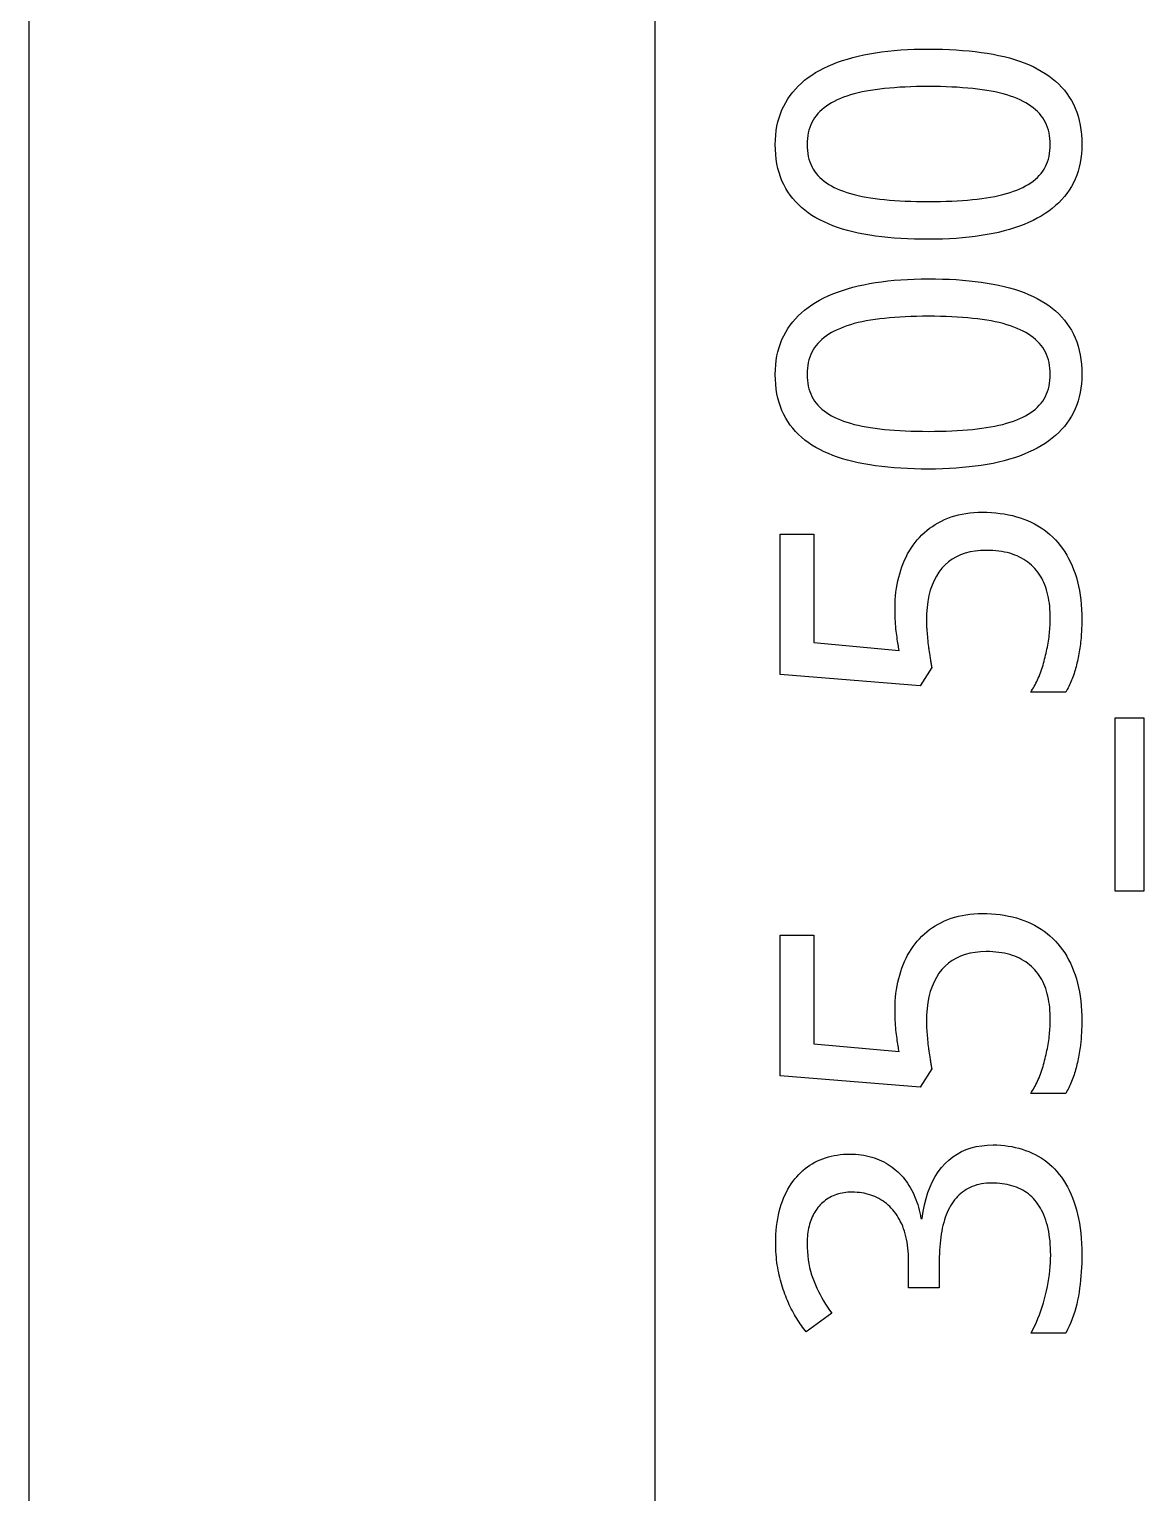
# Model space of a CAD drawing. Extents: x 2.7 to 22.7, y 12.7 to 112.6.
# Drawn here: x 10.2 to 19.11, y 37.67 to 49.37 of the extents above; entities that cross this region are included whole.
import ezdxf

# ---------------------------------------------------------------- set-up
doc = ezdxf.new("R2010")
doc.units = 0
doc.layers.get('0').update_dxf_attribs({"linetype": 'CONTINUOUS'})

msp = doc.modelspace()

# ---------------------------------------------------------------- linework, layer by layer
at = {"color": 0}
for points in [[(10.2, 52.74), (15.2, 52.74), (15.2, 22.7), (10.2, 22.7), (10.2, 52.74)], [(17.3865, 49.2078), (17.4435, 49.2074), (17.4993, 49.2061), (17.5539, 49.204), (17.6074, 49.201), (17.6596, 49.1972), (17.7106, 49.1926), (17.7603, 49.1871), (17.8089, 49.1807), (17.8563, 49.1735), (17.9025, 49.1656), (17.9474, 49.1568), (17.9908, 49.1471), (18.0329, 49.1364), (18.0736, 49.1246), (18.1128, 49.1118), (18.1507, 49.0979), (18.1872, 49.0831), (18.2222, 49.0671), (18.256, 49.05), (18.2882, 49.0321), (18.319, 49.0132), (18.3483, 48.9935), (18.3762, 48.9725), (18.4025, 48.9506), (18.4274, 48.9275), (18.4507, 48.9033), (18.4725, 48.8781), (18.4929, 48.8518), (18.5118, 48.8244), (18.529, 48.796), (18.5449, 48.7664), (18.559, 48.7356), (18.5714, 48.7035), (18.5822, 48.6703), (18.5914, 48.6357), (18.5989, 48.5999), (18.6046, 48.5629), (18.6087, 48.5247), (18.6113, 48.4851), (18.6121, 48.4444), (18.6113, 48.4065), (18.6087, 48.3696), (18.6046, 48.3336), (18.5989, 48.2986), (18.5914, 48.2646), (18.5822, 48.2315), (18.5714, 48.1994), (18.559, 48.1685), (18.5449, 48.1383), (18.529, 48.1092), (18.5118, 48.0814), (18.4929, 48.0544), (18.4725, 48.0285), (18.4507, 48.0035), (18.4274, 47.9793), (18.4025, 47.9563), (18.3762, 47.934), (18.3483, 47.9128), (18.319, 47.8925), (18.2882, 47.8732), (18.256, 47.8551), (18.2222, 47.8379), (18.1872, 47.8217), (18.1507, 47.8063), (18.1128, 47.7918), (18.0736, 47.7782), (18.0329, 47.7656), (17.9908, 47.7539), (17.9474, 47.7431), (17.9025, 47.7332), (17.8563, 47.7246), (17.8089, 47.7168), (17.7603, 47.71), (17.7106, 47.704), (17.6596, 47.699), (17.6074, 47.6949), (17.5539, 47.6917), (17.4993, 47.6894), (17.4435, 47.6881), (17.3865, 47.6876), (17.3294, 47.6881), (17.2737, 47.6893), (17.219, 47.6913), (17.1657, 47.6942), (17.1135, 47.6978), (17.0625, 47.7022), (17.0126, 47.7075), (16.9642, 47.7136), (16.9168, 47.7206), (16.8706, 47.7283), (16.8257, 47.7372), (16.7822, 47.7471), (16.7403, 47.7579), (16.6997, 47.7697), (16.6606, 47.7825), (16.6229, 47.7961), (16.5867, 47.8107), (16.5518, 47.8263), (16.5185, 47.8428), (16.4864, 47.8601), (16.4556, 47.8789), (16.4262, 47.8987), (16.3985, 47.9196), (16.3721, 47.9414), (16.3472, 47.9643), (16.3239, 47.9883), (16.3021, 48.0133), (16.2818, 48.0393), (16.2629, 48.0664), (16.2456, 48.0946), (16.2299, 48.1242), (16.2157, 48.1549), (16.2032, 48.1868), (16.1925, 48.22), (16.1833, 48.2544), (16.1758, 48.29), (16.17, 48.3268), (16.1658, 48.3649), (16.1633, 48.404), (16.1625, 48.4444), (16.1633, 48.4826), (16.1658, 48.5199), (16.17, 48.5561), (16.1758, 48.5914), (16.1833, 48.6256), (16.1925, 48.6587), (16.2032, 48.6908), (16.2157, 48.7221), (16.2299, 48.7522), (16.2456, 48.7814), (16.2626, 48.8096), (16.2811, 48.8367), (16.3012, 48.8629), (16.3229, 48.8882), (16.3461, 48.9124), (16.3707, 48.9357), (16.3969, 48.9579), (16.4247, 48.9793), (16.454, 48.9996), (16.4849, 49.019), (16.5168, 49.0374), (16.5501, 49.0549), (16.585, 49.0714), (16.6212, 49.0869), (16.659, 49.1017), (16.6981, 49.1153), (16.7386, 49.1281), (16.7807, 49.1399), (16.824, 49.1507), (16.8689, 49.1606), (16.9151, 49.1696), (16.9625, 49.1776), (17.0113, 49.1847), (17.0611, 49.1908), (17.1122, 49.196), (17.1646, 49.2003), (17.2182, 49.2036), (17.2731, 49.206), (17.3292, 49.2074), (17.3865, 49.2078)], [(17.3865, 47.9887), (17.4347, 47.989), (17.4817, 47.9897), (17.5275, 47.991), (17.5719, 47.9926), (17.6151, 47.9949), (17.6572, 47.9975), (17.6981, 48.0007), (17.7375, 48.0043), (17.7758, 48.0085), (17.8129, 48.0132), (17.8487, 48.0183), (17.8835, 48.024), (17.9169, 48.0304), (17.9492, 48.0374), (17.9801, 48.0449), (18.01, 48.0531), (18.0386, 48.0617), (18.0661, 48.071), (18.0924, 48.0808), (18.1174, 48.0913), (18.1408, 48.1024), (18.1632, 48.114), (18.1843, 48.1264), (18.2043, 48.1394), (18.2231, 48.1531), (18.2407, 48.1675), (18.2572, 48.1824), (18.2725, 48.1981), (18.2867, 48.2143), (18.2996, 48.2312), (18.3111, 48.2492), (18.3213, 48.2679), (18.3303, 48.2874), (18.3382, 48.3075), (18.3447, 48.3285), (18.3501, 48.3501), (18.3544, 48.3726), (18.3574, 48.3958), (18.3592, 48.4197), (18.3599, 48.4444), (18.3592, 48.4692), (18.3574, 48.4931), (18.3544, 48.5162), (18.3501, 48.5388), (18.3447, 48.5604), (18.3382, 48.5814), (18.3303, 48.6015), (18.3213, 48.621), (18.3111, 48.6397), (18.2996, 48.6576), (18.2869, 48.6749), (18.2731, 48.6915), (18.2581, 48.7075), (18.2418, 48.7228), (18.2243, 48.7374), (18.2057, 48.7514), (18.1858, 48.7647), (18.1647, 48.7775), (18.1424, 48.7894), (18.1189, 48.801), (18.0942, 48.8119), (18.0683, 48.8224), (18.0411, 48.8322), (18.0126, 48.8413), (17.9831, 48.8497), (17.9521, 48.8575), (17.92, 48.8647), (17.8867, 48.8713), (17.8521, 48.8771), (17.8163, 48.8822), (17.7787, 48.8872), (17.7401, 48.8917), (17.7003, 48.8956), (17.6592, 48.8989), (17.6168, 48.9018), (17.5732, 48.9042), (17.5285, 48.906), (17.4824, 48.9072), (17.435, 48.9081), (17.3865, 48.9083), (17.3383, 48.9081), (17.2914, 48.9072), (17.2456, 48.906), (17.2011, 48.9042), (17.1578, 48.9018), (17.1158, 48.8989), (17.075, 48.8956), (17.0354, 48.8917), (16.9972, 48.8872), (16.9601, 48.8822), (16.9243, 48.8771), (16.8896, 48.8713), (16.8563, 48.8647), (16.8242, 48.8575), (16.7932, 48.8497), (16.7636, 48.8413), (16.7351, 48.8322), (16.7081, 48.8224), (16.6821, 48.8119), (16.6574, 48.801), (16.6339, 48.7894), (16.6115, 48.7775), (16.5906, 48.7647), (16.5707, 48.7514), (16.5519, 48.7374), (16.5344, 48.7228), (16.5182, 48.7075), (16.5032, 48.6915), (16.4893, 48.6749), (16.4767, 48.6576), (16.4653, 48.6397), (16.455, 48.621), (16.446, 48.6015), (16.4382, 48.5814), (16.4315, 48.5604), (16.4261, 48.5388), (16.4219, 48.5162), (16.4189, 48.4931), (16.4171, 48.4692), (16.4165, 48.4444), (16.4171, 48.4197), (16.4189, 48.3958), (16.4219, 48.3726), (16.4261, 48.3501), (16.4315, 48.3285), (16.4382, 48.3075), (16.446, 48.2874), (16.455, 48.2679), (16.4653, 48.2492), (16.4767, 48.2312), (16.4893, 48.2143), (16.5032, 48.1981), (16.5182, 48.1824), (16.5344, 48.1675), (16.5519, 48.1531), (16.5707, 48.1394), (16.5906, 48.1264), (16.6115, 48.114), (16.6339, 48.1024), (16.6574, 48.0913), (16.6821, 48.0808), (16.7081, 48.071), (16.7351, 48.0617), (16.7636, 48.0531), (16.7932, 48.0449), (16.8242, 48.0374), (16.8563, 48.0304), (16.8896, 48.024), (16.9243, 48.0183), (16.9601, 48.0132), (16.9972, 48.0085), (17.0354, 48.0043), (17.075, 48.0007), (17.1158, 47.9975), (17.1578, 47.9949), (17.2011, 47.9926), (17.2456, 47.991), (17.2914, 47.9897), (17.3383, 47.989), (17.3865, 47.9887)], [(17.3865, 47.3718), (17.4435, 47.3714), (17.4993, 47.3701), (17.5539, 47.3681), (17.6074, 47.3651), (17.6596, 47.3613), (17.7106, 47.3567), (17.7603, 47.3511), (17.8089, 47.3447), (17.8563, 47.3376), (17.9025, 47.3296), (17.9474, 47.3208), (17.9908, 47.3112), (18.0329, 47.3004), (18.0736, 47.2886), (18.1128, 47.2758), (18.1507, 47.2619), (18.1872, 47.2471), (18.2222, 47.2311), (18.256, 47.2142), (18.2882, 47.1961), (18.319, 47.1774), (18.3483, 47.1575), (18.3762, 47.1365), (18.4025, 47.1146), (18.4274, 47.0915), (18.4507, 47.0674), (18.4725, 47.0422), (18.4929, 47.0158), (18.5118, 46.9885), (18.529, 46.9601), (18.5449, 46.9306), (18.559, 46.8997), (18.5714, 46.8676), (18.5822, 46.8343), (18.5914, 46.7997), (18.5989, 46.764), (18.6046, 46.7269), (18.6087, 46.6888), (18.6113, 46.6493), (18.6121, 46.6085), (18.6113, 46.5706), (18.6087, 46.5336), (18.6046, 46.4976), (18.5989, 46.4626), (18.5914, 46.4286), (18.5822, 46.3957), (18.5714, 46.3636), (18.559, 46.3325), (18.5449, 46.3024), (18.529, 46.2732), (18.5118, 46.2454), (18.4929, 46.2185), (18.4725, 46.1925), (18.4507, 46.1675), (18.4274, 46.1435), (18.4025, 46.1203), (18.3762, 46.0981), (18.3483, 46.0769), (18.319, 46.0565), (18.2882, 46.0372), (18.256, 46.0192), (18.2222, 46.0019), (18.1872, 45.9857), (18.1507, 45.9703), (18.1128, 45.9558), (18.0736, 45.9424), (18.0329, 45.9297), (17.9908, 45.9179), (17.9474, 45.9072), (17.9025, 45.8972), (17.8563, 45.8886), (17.8089, 45.8808), (17.7603, 45.874), (17.7106, 45.8681), (17.6596, 45.8631), (17.6074, 45.859), (17.5539, 45.8558), (17.4993, 45.8535), (17.4435, 45.8521), (17.3865, 45.8517), (17.3294, 45.8521), (17.2737, 45.8533), (17.219, 45.8554), (17.1657, 45.8582), (17.1135, 45.8618), (17.0625, 45.8664), (17.0126, 45.8717), (16.9642, 45.8778), (16.9168, 45.8846), (16.8706, 45.8924), (16.8257, 45.9012), (16.7822, 45.9113), (16.7403, 45.9221), (16.6997, 45.9338), (16.6606, 45.9465), (16.6229, 45.9601), (16.5867, 45.9747), (16.5518, 45.9903), (16.5185, 46.0068), (16.4864, 46.0242), (16.4556, 46.0429), (16.4262, 46.0628), (16.3985, 46.0836), (16.3721, 46.1054), (16.3472, 46.1283), (16.3239, 46.1524), (16.3021, 46.1774), (16.2818, 46.2033), (16.2629, 46.2304), (16.2456, 46.2586), (16.2299, 46.2882), (16.2157, 46.3189), (16.2032, 46.351), (16.1925, 46.3842), (16.1833, 46.4185), (16.1758, 46.454), (16.17, 46.4908), (16.1658, 46.5289), (16.1633, 46.5681), (16.1625, 46.6085), (16.1633, 46.6468), (16.1658, 46.684), (16.17, 46.7201), (16.1758, 46.7554), (16.1833, 46.7896), (16.1925, 46.8228), (16.2032, 46.855), (16.2157, 46.8861), (16.2299, 46.9162), (16.2456, 46.9454), (16.2626, 46.9736), (16.2811, 47.0008), (16.3012, 47.0269), (16.3229, 47.0522), (16.3461, 47.0764), (16.3707, 47.0997), (16.3969, 47.1221), (16.4247, 47.1433), (16.454, 47.1638), (16.4849, 47.1831), (16.5168, 47.2015), (16.5501, 47.2189), (16.585, 47.2354), (16.6212, 47.251), (16.659, 47.2657), (16.6981, 47.2793), (16.7386, 47.2921), (16.7807, 47.3039), (16.824, 47.3147), (16.8689, 47.3247), (16.9151, 47.3336), (16.9625, 47.3417), (17.0113, 47.3488), (17.0611, 47.3549), (17.1122, 47.36), (17.1646, 47.3643), (17.2182, 47.3676), (17.2731, 47.37), (17.3292, 47.3714), (17.3865, 47.3718)], [(17.3865, 46.1528), (17.4347, 46.1531), (17.4817, 46.1538), (17.5275, 46.155), (17.5719, 46.1567), (17.6151, 46.1589), (17.6572, 46.1615), (17.6981, 46.1647), (17.7375, 46.1685), (17.7758, 46.1725), (17.8129, 46.1772), (17.8487, 46.1824), (17.8835, 46.1882), (17.9169, 46.1944), (17.9492, 46.2014), (17.9801, 46.2089), (18.01, 46.2171), (18.0386, 46.2257), (18.0661, 46.235), (18.0924, 46.2449), (18.1174, 46.2553), (18.1408, 46.2664), (18.1632, 46.2781), (18.1843, 46.2906), (18.2043, 46.3035), (18.2231, 46.3172), (18.2407, 46.3315), (18.2572, 46.3465), (18.2725, 46.3621), (18.2867, 46.3783), (18.2996, 46.3953), (18.3111, 46.4132), (18.3213, 46.4319), (18.3303, 46.4514), (18.3382, 46.4717), (18.3447, 46.4925), (18.3501, 46.5143), (18.3544, 46.5367), (18.3574, 46.5599), (18.3592, 46.5839), (18.3599, 46.6085), (18.3592, 46.6332), (18.3574, 46.6572), (18.3544, 46.6804), (18.3501, 46.7028), (18.3447, 46.7244), (18.3382, 46.7454), (18.3303, 46.7657), (18.3213, 46.7851), (18.3111, 46.8038), (18.2996, 46.8218), (18.2869, 46.839), (18.2731, 46.8556), (18.2581, 46.8715), (18.2418, 46.8868), (18.2243, 46.9015), (18.2057, 46.9156), (18.1858, 46.9289), (18.1647, 46.9415), (18.1424, 46.9536), (18.1189, 46.965), (18.0942, 46.976), (18.0683, 46.9864), (18.0411, 46.9963), (18.0126, 47.0053), (17.9831, 47.0138), (17.9521, 47.0217), (17.92, 47.0288), (17.8867, 47.0353), (17.8521, 47.0411), (17.8163, 47.0464), (17.7787, 47.0512), (17.7401, 47.0557), (17.7003, 47.0596), (17.6592, 47.0631), (17.6168, 47.0658), (17.5732, 47.0682), (17.5285, 47.07), (17.4824, 47.0714), (17.435, 47.0721), (17.3865, 47.0724), (17.3383, 47.0721), (17.2914, 47.0714), (17.2456, 47.07), (17.2011, 47.0682), (17.1578, 47.0658), (17.1158, 47.0631), (17.075, 47.0596), (17.0354, 47.0557), (16.9972, 47.0512), (16.9601, 47.0464), (16.9243, 47.0411), (16.8896, 47.0353), (16.8563, 47.0288), (16.8242, 47.0217), (16.7932, 47.0138), (16.7636, 47.0053), (16.7351, 46.9963), (16.7081, 46.9864), (16.6821, 46.976), (16.6574, 46.965), (16.6339, 46.9536), (16.6115, 46.9415), (16.5906, 46.9289), (16.5707, 46.9156), (16.5519, 46.9015), (16.5344, 46.8868), (16.5182, 46.8715), (16.5032, 46.8556), (16.4893, 46.839), (16.4767, 46.8218), (16.4653, 46.8038), (16.455, 46.7851), (16.446, 46.7657), (16.4382, 46.7454), (16.4315, 46.7244), (16.4261, 46.7028), (16.4219, 46.6804), (16.4189, 46.6572), (16.4171, 46.6332), (16.4165, 46.6085), (16.4171, 46.5839), (16.4189, 46.5599), (16.4219, 46.5367), (16.4261, 46.5143), (16.4315, 46.4925), (16.4382, 46.4717), (16.446, 46.4514), (16.455, 46.4319), (16.4653, 46.4132), (16.4767, 46.3953), (16.4893, 46.3783), (16.5032, 46.3621), (16.5182, 46.3465), (16.5344, 46.3315), (16.5519, 46.3172), (16.5707, 46.3035), (16.5906, 46.2906), (16.6115, 46.2781), (16.6339, 46.2664), (16.6574, 46.2553), (16.6821, 46.2449), (16.7081, 46.235), (16.7351, 46.2257), (16.7636, 46.2171), (16.7932, 46.2089), (16.8242, 46.2014), (16.8563, 46.1944), (16.8896, 46.1882), (16.9243, 46.1824), (16.9601, 46.1772), (16.9972, 46.1725), (17.0354, 46.1685), (17.075, 46.1647), (17.1158, 46.1615), (17.1578, 46.1589), (17.2011, 46.1567), (17.2456, 46.155), (17.2914, 46.1538), (17.3383, 46.1531), (17.3865, 46.1528)], [(17.1196, 44.7433), (17.12, 44.7753), (17.1214, 44.8068), (17.1238, 44.8379), (17.1269, 44.8686), (17.131, 44.8987), (17.136, 44.9285), (17.1419, 44.9576), (17.1487, 44.9865), (17.1565, 45.0149), (17.1651, 45.0428), (17.1744, 45.0704), (17.1844, 45.0972), (17.1954, 45.1233), (17.2074, 45.1487), (17.2201, 45.1733), (17.2337, 45.1972), (17.2482, 45.2204), (17.2636, 45.2428), (17.2799, 45.2644), (17.2969, 45.2853), (17.315, 45.3057), (17.3339, 45.3251), (17.3535, 45.3436), (17.374, 45.3614), (17.3954, 45.3781), (17.4176, 45.3939), (17.4408, 45.4087), (17.4647, 45.4228), (17.4894, 45.4358), (17.5151, 45.4481), (17.5415, 45.4592), (17.5687, 45.4692), (17.5969, 45.4779), (17.6258, 45.4856), (17.6554, 45.4919), (17.686, 45.4972), (17.7174, 45.5014), (17.7494, 45.5043), (17.7825, 45.5061), (17.8163, 45.5067), (17.8529, 45.5061), (17.8889, 45.5044), (17.9242, 45.5017), (17.9586, 45.4978), (17.9924, 45.4928), (18.0254, 45.4867), (18.0576, 45.4796), (18.0892, 45.4712), (18.1199, 45.4618), (18.1499, 45.4513), (18.179, 45.4397), (18.2072, 45.4269), (18.2346, 45.4132), (18.2611, 45.3985), (18.2865, 45.3825), (18.3113, 45.3656), (18.3349, 45.3475), (18.3576, 45.3283), (18.3796, 45.3082), (18.4006, 45.2869), (18.4206, 45.2646), (18.4396, 45.2413), (18.4578, 45.2168), (18.475, 45.1914), (18.4913, 45.1649), (18.5065, 45.1374), (18.521, 45.1088), (18.5343, 45.079), (18.5468, 45.0485), (18.5583, 45.0167), (18.5686, 44.9843), (18.5778, 44.951), (18.5858, 44.9167), (18.5928, 44.8812), (18.5986, 44.845), (18.6035, 44.8078), (18.6072, 44.7694), (18.61, 44.7303), (18.6115, 44.69), (18.6121, 44.6489), (18.6121, 44.6324), (18.6118, 44.6157), (18.6114, 44.5992), (18.6108, 44.5828), (18.61, 44.5663), (18.6092, 44.5499), (18.6081, 44.5335), (18.6069, 44.5171), (18.6056, 44.5008), (18.604, 44.4844), (18.6022, 44.4686), (18.6004, 44.4528), (18.5983, 44.4371), (18.5961, 44.4215), (18.5938, 44.406), (18.5912, 44.3906), (18.5886, 44.3753), (18.5857, 44.36), (18.5828, 44.3449), (18.5796, 44.3299), (18.5765, 44.3153), (18.5733, 44.3008), (18.5699, 44.2865), (18.5663, 44.2724), (18.5625, 44.2582), (18.5585, 44.2443), (18.5543, 44.2306), (18.5499, 44.2168), (18.5453, 44.2033), (18.5406, 44.1899), (18.5356, 44.1767), (18.5304, 44.1638), (18.5251, 44.151), (18.5197, 44.1386), (18.514, 44.1264), (18.5082, 44.1144), (18.5024, 44.1029), (18.4962, 44.0915), (18.49, 44.0803), (18.4835, 44.0694), (18.2036, 44.0694), (18.211, 44.0804), (18.2182, 44.0917), (18.2253, 44.1033), (18.2322, 44.1153), (18.239, 44.1276), (18.2456, 44.1404), (18.2519, 44.1535), (18.2582, 44.1668), (18.2643, 44.1807), (18.2703, 44.1947), (18.2761, 44.2094), (18.2817, 44.2243), (18.2869, 44.2393), (18.2922, 44.2544), (18.2972, 44.2697), (18.3019, 44.285), (18.3065, 44.3006), (18.311, 44.3161), (18.3151, 44.3319), (18.3192, 44.3478), (18.3229, 44.3637), (18.3267, 44.3797), (18.3301, 44.3957), (18.3335, 44.4115), (18.3367, 44.4275), (18.3425, 44.4594), (18.3451, 44.4754), (18.3476, 44.4914), (18.35, 44.5072), (18.3519, 44.5235), (18.3536, 44.5393), (18.355, 44.555), (18.3563, 44.5703), (18.3574, 44.5854), (18.3582, 44.6003), (18.3589, 44.6149), (18.3594, 44.6292), (18.3597, 44.6432), (18.3599, 44.6571), (18.3596, 44.6825), (18.3586, 44.7074), (18.3572, 44.7317), (18.3551, 44.7554), (18.3525, 44.7788), (18.3493, 44.8014), (18.3454, 44.8235), (18.3411, 44.845), (18.3361, 44.8661), (18.3306, 44.8865), (18.324, 44.9064), (18.3168, 44.9257), (18.309, 44.9443), (18.3006, 44.9624), (18.2915, 44.9797), (18.2817, 44.9965), (18.2713, 45.0126), (18.2603, 45.0282), (18.2485, 45.0431), (18.2361, 45.0574), (18.2231, 45.0711), (18.2094, 45.0842), (18.1951, 45.0965), (18.1801, 45.1082), (18.1644, 45.1193), (18.1482, 45.1297), (18.1312, 45.1394), (18.1137, 45.1486), (18.0956, 45.1571), (18.0767, 45.1649), (18.0571, 45.1719), (18.0368, 45.1783), (18.0158, 45.1839), (17.994, 45.1888), (17.9717, 45.1929), (17.9485, 45.1962), (17.9246, 45.1989), (17.9, 45.2008), (17.8747, 45.2019), (17.8487, 45.2022), (17.8033, 45.2008), (17.7601, 45.1965), (17.719, 45.1894), (17.6803, 45.1793), (17.6436, 45.1665), (17.6093, 45.1507), (17.5771, 45.1321), (17.5472, 45.1106), (17.5194, 45.0862), (17.4939, 45.059), (17.4704, 45.029), (17.4494, 44.9965), (17.4308, 44.9614), (17.4147, 44.9236), (17.4011, 44.8832), (17.39, 44.8403), (17.3814, 44.7947), (17.3751, 44.7465), (17.3715, 44.6957), (17.3703, 44.6424), (17.3703, 44.6335), (17.3704, 44.6244), (17.3707, 44.6153), (17.371, 44.606), (17.3715, 44.5964), (17.3719, 44.5867), (17.3726, 44.5768), (17.3733, 44.5668), (17.3742, 44.5567), (17.3751, 44.5464), (17.3758, 44.5363), (17.3765, 44.5261), (17.3774, 44.516), (17.3782, 44.5057), (17.3792, 44.4954), (17.3801, 44.4853), (17.3812, 44.4749), (17.3824, 44.4646), (17.3849, 44.4437), (17.3863, 44.4338), (17.3875, 44.4238), (17.3889, 44.4139), (17.3904, 44.404), (17.3918, 44.3942), (17.3949, 44.3747), (17.3964, 44.3651), (17.3979, 44.3556), (17.3996, 44.3461), (17.4008, 44.3371), (17.4021, 44.3283), (17.4035, 44.3199), (17.4047, 44.3115), (17.4061, 44.3035), (17.4074, 44.2956), (17.4086, 44.2879), (17.41, 44.2806), (17.4112, 44.2733), (17.4125, 44.2664), (17.3197, 44.1199), (16.2, 44.2094), (16.2, 45.3325), (16.4701, 45.3325), (16.4701, 44.4665), (17.1521, 44.4031), (17.1501, 44.4139), (17.1482, 44.4253), (17.1461, 44.4374), (17.144, 44.45), (17.1419, 44.4633), (17.1399, 44.4774), (17.1376, 44.4919), (17.1354, 44.5072), (17.1332, 44.5232), (17.131, 44.5399), (17.1288, 44.5574), (17.1269, 44.5756), (17.1251, 44.5944), (17.1238, 44.6137), (17.1225, 44.6339), (17.1214, 44.6544), (17.1206, 44.6757), (17.12, 44.6976), (17.1197, 44.7201), (17.1196, 44.7433)], [(18.879, 43.8628), (19.1069, 43.8628), (19.1069, 42.4793), (18.879, 42.4793), (18.879, 43.8628)], [(17.1196, 41.5369), (17.12, 41.5689), (17.1214, 41.6004), (17.1238, 41.6315), (17.1269, 41.6622), (17.131, 41.6924), (17.136, 41.7221), (17.1419, 41.7514), (17.1487, 41.7801), (17.1565, 41.8085), (17.1651, 41.8364), (17.1744, 41.864), (17.1844, 41.8908), (17.1954, 41.9169), (17.2074, 41.9424), (17.2201, 41.9669), (17.2337, 41.9908), (17.2482, 42.014), (17.2636, 42.0364), (17.2799, 42.0581), (17.2969, 42.0789), (17.315, 42.0993), (17.3339, 42.1188), (17.3535, 42.1374), (17.374, 42.155), (17.3954, 42.1717), (17.4176, 42.1875), (17.4408, 42.2024), (17.4647, 42.2164), (17.4894, 42.2294), (17.5151, 42.2417), (17.5415, 42.2528), (17.5687, 42.2628), (17.5969, 42.2715), (17.6258, 42.2792), (17.6554, 42.2856), (17.686, 42.2908), (17.7174, 42.295), (17.7494, 42.2979), (17.7825, 42.2997), (17.8163, 42.3003), (17.8529, 42.2997), (17.8889, 42.2981), (17.9242, 42.2953), (17.9586, 42.2914), (17.9924, 42.2864), (18.0254, 42.2803), (18.0576, 42.2732), (18.0892, 42.2649), (18.1199, 42.2554), (18.1499, 42.2449), (18.179, 42.2333), (18.2072, 42.2207), (18.2346, 42.2069), (18.2611, 42.1921), (18.2865, 42.1761), (18.3113, 42.1592), (18.3349, 42.1411), (18.3576, 42.1219), (18.3796, 42.1018), (18.4006, 42.0806), (18.4206, 42.0582), (18.4396, 42.0349), (18.4578, 42.0104), (18.475, 41.985), (18.4913, 41.9585), (18.5065, 41.931), (18.521, 41.9024), (18.5343, 41.8728), (18.5468, 41.8421), (18.5583, 41.8103), (18.5686, 41.7779), (18.5778, 41.7446), (18.5858, 41.7103), (18.5928, 41.6749), (18.5986, 41.6386), (18.6035, 41.6014), (18.6072, 41.5631), (18.61, 41.5239), (18.6115, 41.4838), (18.6121, 41.4425), (18.6121, 41.426), (18.6118, 41.4093), (18.6114, 41.3929), (18.6108, 41.3764), (18.61, 41.3599), (18.6092, 41.3435), (18.6081, 41.3271), (18.6069, 41.3107), (18.6056, 41.2944), (18.604, 41.2781), (18.6004, 41.2464), (18.5983, 41.2307), (18.5961, 41.2151), (18.5938, 41.1996), (18.5912, 41.1842), (18.5886, 41.1689), (18.5857, 41.1536), (18.5828, 41.1385), (18.5796, 41.1235), (18.5765, 41.1089), (18.5733, 41.0944), (18.5699, 41.0801), (18.5663, 41.066), (18.5625, 41.0519), (18.5585, 41.0379), (18.5543, 41.0242), (18.5499, 41.0104), (18.5453, 40.9969), (18.5406, 40.9835), (18.5356, 40.9703), (18.5304, 40.9574), (18.5251, 40.9447), (18.5197, 40.9322), (18.514, 40.92), (18.5082, 40.9082), (18.5024, 40.8965), (18.4962, 40.8851), (18.49, 40.8739), (18.4835, 40.8631), (18.2036, 40.8631), (18.211, 40.874), (18.2182, 40.8853), (18.2253, 40.8969), (18.2322, 40.9089), (18.239, 40.9213), (18.2456, 40.934), (18.2519, 40.9471), (18.2582, 40.9604), (18.2643, 40.9743), (18.2703, 40.9885), (18.2761, 41.0031), (18.2817, 41.0179), (18.2869, 41.0329), (18.2922, 41.0481), (18.2972, 41.0633), (18.3019, 41.0786), (18.3065, 41.0942), (18.311, 41.1097), (18.3151, 41.1256), (18.3192, 41.1414), (18.3229, 41.1574), (18.3267, 41.1733), (18.3301, 41.1893), (18.3335, 41.2051), (18.3367, 41.2211), (18.3396, 41.2371), (18.3425, 41.2531), (18.3451, 41.269), (18.3476, 41.285), (18.35, 41.301), (18.3519, 41.3171), (18.3536, 41.3329), (18.355, 41.3486), (18.3563, 41.3639), (18.3574, 41.379), (18.3582, 41.3939), (18.3589, 41.4085), (18.3594, 41.4228), (18.3597, 41.4368), (18.3599, 41.4507), (18.3596, 41.4761), (18.3586, 41.501), (18.3572, 41.5253), (18.3551, 41.549), (18.3525, 41.5724), (18.3493, 41.595), (18.3454, 41.6171), (18.3411, 41.6386), (18.3361, 41.6597), (18.3306, 41.6801), (18.324, 41.7), (18.3168, 41.7193), (18.309, 41.7379), (18.3006, 41.756), (18.2915, 41.7733), (18.2817, 41.7901), (18.2713, 41.8063), (18.2603, 41.8218), (18.2485, 41.8367), (18.2361, 41.851), (18.2231, 41.8647), (18.2094, 41.8778), (18.1951, 41.8901), (18.1801, 41.9018), (18.1644, 41.9129), (18.1482, 41.9233), (18.1312, 41.9331), (18.1137, 41.9422), (18.0956, 41.9507), (18.0767, 41.9585), (18.0571, 41.9656), (18.0368, 41.9719), (18.0158, 41.9775), (17.994, 41.9824), (17.9717, 41.9865), (17.9485, 41.9899), (17.9246, 41.9925), (17.9, 41.9944), (17.8747, 41.9956), (17.8487, 41.9958), (17.8033, 41.9944), (17.7601, 41.9901), (17.719, 41.9831), (17.6803, 41.9729), (17.6436, 41.9601), (17.6093, 41.9443), (17.5771, 41.9257), (17.5472, 41.9042), (17.5194, 41.8799), (17.4939, 41.8526), (17.4704, 41.8228), (17.4494, 41.7901), (17.4308, 41.755), (17.4147, 41.7172), (17.4011, 41.6769), (17.39, 41.6339), (17.3814, 41.5883), (17.3751, 41.5401), (17.3715, 41.4894), (17.3703, 41.436), (17.3703, 41.4271), (17.3704, 41.4181), (17.3707, 41.4089), (17.371, 41.3996), (17.3715, 41.39), (17.3719, 41.3803), (17.3726, 41.3704), (17.3733, 41.3604), (17.3742, 41.3503), (17.3751, 41.34), (17.3758, 41.3299), (17.3765, 41.3197), (17.3774, 41.3096), (17.3782, 41.2993), (17.3792, 41.2892), (17.3801, 41.2789), (17.3812, 41.2685), (17.3824, 41.2582), (17.3849, 41.2374), (17.3863, 41.2274), (17.3875, 41.2174), (17.3889, 41.2075), (17.3904, 41.1976), (17.3918, 41.1878), (17.3949, 41.1683), (17.3964, 41.1587), (17.3979, 41.1493), (17.3996, 41.1397), (17.4008, 41.1308), (17.4021, 41.1219), (17.4035, 41.1135), (17.4047, 41.1051), (17.4061, 41.0971), (17.4074, 41.0892), (17.4086, 41.0815), (17.41, 41.0742), (17.4112, 41.0669), (17.4125, 41.06), (17.3197, 40.9135), (16.2, 41.0031), (16.2, 42.1261), (16.4701, 42.1261), (16.4701, 41.2603), (17.1521, 41.1968), (17.1501, 41.2075), (17.1482, 41.2189), (17.1461, 41.231), (17.144, 41.2436), (17.1419, 41.2569), (17.1399, 41.271), (17.1376, 41.2856), (17.1354, 41.301), (17.1332, 41.3168), (17.131, 41.3335), (17.1288, 41.351), (17.1269, 41.3692), (17.1251, 41.3881), (17.1238, 41.4074), (17.1225, 41.4275), (17.1214, 41.4481), (17.1206, 41.4694), (17.12, 41.4913), (17.1197, 41.5138), (17.1196, 41.5369)], [(16.7567, 40.3781), (16.7801, 40.3776), (16.8033, 40.3765), (16.826, 40.3747), (16.8483, 40.3721), (16.8701, 40.3688), (16.8915, 40.3646), (16.9126, 40.3597), (16.9332, 40.354), (16.9533, 40.3478), (16.9731, 40.3406), (16.9924, 40.3328), (17.0111, 40.3244), (17.0293, 40.3154), (17.0471, 40.3057), (17.0643, 40.2954), (17.081, 40.2846), (17.0971, 40.2731), (17.1126, 40.261), (17.1278, 40.2482), (17.1424, 40.2349), (17.1564, 40.2212), (17.17, 40.2071), (17.1832, 40.1924), (17.1957, 40.1769), (17.2079, 40.1611), (17.2196, 40.1447), (17.2307, 40.1278), (17.2414, 40.1103), (17.2515, 40.0924), (17.2613, 40.0738), (17.27, 40.0546), (17.2783, 40.0351), (17.2862, 40.0151), (17.2935, 39.9947), (17.3003, 39.974), (17.3065, 39.9528), (17.3122, 39.9311), (17.3175, 39.9092), (17.3221, 39.8867), (17.3262, 39.8637), (17.3361, 39.8637), (17.3443, 39.92), (17.3549, 39.9735), (17.3676, 40.0242), (17.3826, 40.0721), (17.4, 40.1172), (17.4194, 40.1596), (17.4413, 40.1993), (17.4653, 40.2361), (17.4915, 40.2703), (17.52, 40.3015), (17.5501, 40.33), (17.5822, 40.3554), (17.616, 40.3779), (17.6515, 40.3974), (17.6889, 40.4139), (17.7281, 40.4274), (17.7689, 40.4378), (17.8117, 40.4453), (17.8561, 40.4499), (17.9025, 40.4513), (17.9335, 40.4507), (17.9639, 40.4492), (17.9939, 40.4465), (18.0233, 40.4426), (18.0522, 40.4379), (18.0806, 40.4319), (18.1085, 40.425), (18.1358, 40.4169), (18.1626, 40.4078), (18.1889, 40.3976), (18.2146, 40.3867), (18.2396, 40.3746), (18.2639, 40.3614), (18.2874, 40.3471), (18.3101, 40.3317), (18.3322, 40.3151), (18.3536, 40.2975), (18.3743, 40.2789), (18.3943, 40.259), (18.4135, 40.2381), (18.4319, 40.216), (18.4496, 40.1928), (18.4664, 40.1685), (18.4822, 40.1431), (18.4974, 40.1164), (18.5115, 40.0886), (18.525, 40.0597), (18.5375, 40.0297), (18.5492, 39.9986), (18.56, 39.9663), (18.5699, 39.9328), (18.5788, 39.8981), (18.5865, 39.8622), (18.5933, 39.8251), (18.599, 39.7868), (18.6037, 39.7474), (18.6074, 39.7067), (18.61, 39.6647), (18.6115, 39.6215), (18.6121, 39.5772), (18.6118, 39.5419), (18.611, 39.5071), (18.6096, 39.4726), (18.6076, 39.4385), (18.6051, 39.4047), (18.6021, 39.3714), (18.5986, 39.3385), (18.5944, 39.306), (18.5897, 39.2737), (18.5844, 39.2419), (18.5785, 39.211), (18.5715, 39.1801), (18.5637, 39.1499), (18.555, 39.1199), (18.5454, 39.0903), (18.5349, 39.061), (18.5233, 39.0319), (18.511, 39.0035), (18.4978, 38.9753), (18.4835, 38.9474), (18.2068, 38.9474), (18.2215, 38.976), (18.2354, 39.005), (18.2486, 39.0344), (18.2613, 39.0643), (18.2732, 39.0947), (18.2843, 39.1256), (18.2949, 39.1568), (18.3047, 39.1885), (18.3139, 39.2207), (18.3224, 39.2533), (18.3301, 39.2864), (18.3371, 39.3192), (18.3432, 39.3517), (18.3485, 39.3839), (18.3529, 39.4157), (18.3565, 39.4474), (18.3594, 39.4786), (18.3614, 39.5096), (18.3626, 39.5403), (18.3631, 39.5707), (18.3628, 39.6003), (18.3618, 39.629), (18.3601, 39.6569), (18.3579, 39.684), (18.355, 39.7103), (18.3514, 39.7358), (18.3471, 39.7604), (18.3422, 39.7843), (18.3367, 39.8074), (18.3306, 39.8296), (18.3238, 39.851), (18.3164, 39.8717), (18.3085, 39.8915), (18.3, 39.9106), (18.2911, 39.9289), (18.2815, 39.9464), (18.2714, 39.9631), (18.2607, 39.979), (18.2496, 39.9942), (18.2378, 40.0086), (18.2254, 40.0225), (18.2125, 40.0357), (18.1992, 40.0481), (18.1851, 40.0596), (18.1706, 40.0704), (18.1556, 40.0804), (18.1399, 40.0897), (18.1238, 40.0982), (18.1069, 40.1058), (18.0896, 40.1128), (18.0718, 40.1193), (18.0536, 40.125), (18.035, 40.1301), (18.016, 40.1346), (17.9965, 40.1383), (17.9765, 40.1415), (17.9562, 40.1439), (17.9354, 40.1456), (17.9143, 40.1465), (17.8926, 40.1469), (17.8708, 40.1465), (17.8497, 40.1451), (17.8292, 40.1429), (17.8093, 40.1399), (17.7901, 40.136), (17.7717, 40.1311), (17.7538, 40.1254), (17.7364, 40.1188), (17.7199, 40.1114), (17.7039, 40.1031), (17.6882, 40.0942), (17.6732, 40.0846), (17.6588, 40.0742), (17.6447, 40.0632), (17.6315, 40.0512), (17.6188, 40.0388), (17.6067, 40.0254), (17.595, 40.0114), (17.584, 39.9965), (17.5738, 39.981), (17.5636, 39.9646), (17.554, 39.9476), (17.545, 39.9299), (17.5364, 39.9114), (17.5285, 39.8922), (17.5211, 39.8724), (17.5143, 39.8517), (17.5081, 39.8304), (17.5024, 39.8083), (17.4972, 39.7856), (17.4925, 39.7625), (17.4885, 39.7387), (17.4847, 39.7144), (17.4815, 39.6894), (17.4789, 39.6639), (17.4767, 39.6378), (17.475, 39.611), (17.4737, 39.5835), (17.4731, 39.5554), (17.4728, 39.5268), (17.4728, 39.3103), (17.2269, 39.3103), (17.2269, 39.5268), (17.2267, 39.5529), (17.2257, 39.5783), (17.224, 39.6033), (17.2218, 39.6276), (17.2189, 39.6514), (17.2153, 39.6744), (17.2111, 39.6971), (17.2061, 39.719), (17.2007, 39.7404), (17.1944, 39.7613), (17.1876, 39.7814), (17.1803, 39.8008), (17.1725, 39.8196), (17.164, 39.8378), (17.155, 39.8551), (17.1454, 39.8719), (17.1353, 39.8881), (17.1247, 39.9033), (17.1135, 39.9181), (17.1017, 39.9321), (17.0894, 39.9457), (17.0767, 39.9588), (17.0635, 39.971), (17.0499, 39.9826), (17.0358, 39.9935), (17.0213, 40.0038), (17.0062, 40.0133), (16.9907, 40.0222), (16.9749, 40.0304), (16.9585, 40.0379), (16.9417, 40.0447), (16.9246, 40.0508), (16.9072, 40.0561), (16.8894, 40.0608), (16.8714, 40.0647), (16.8531, 40.0679), (16.8343, 40.0704), (16.8153, 40.0722), (16.7958, 40.0733), (16.7761, 40.0738), (16.7594, 40.0733), (16.7431, 40.0725), (16.7269, 40.0711), (16.7114, 40.069), (16.696, 40.0664), (16.6811, 40.0632), (16.6664, 40.0593), (16.6522, 40.055), (16.6383, 40.05), (16.6249, 40.0444), (16.6117, 40.0383), (16.5989, 40.0317), (16.5867, 40.0246), (16.5749, 40.0171), (16.5633, 40.009), (16.5524, 40.0004), (16.5418, 39.9914), (16.5315, 39.9819), (16.5218, 39.9719), (16.5125, 39.9614), (16.5033, 39.9504), (16.4946, 39.939), (16.4863, 39.9272), (16.4783, 39.915), (16.471, 39.9024), (16.464, 39.8893), (16.4576, 39.8758), (16.4515, 39.8619), (16.446, 39.8475), (16.4408, 39.8328), (16.4363, 39.8176), (16.4321, 39.8022), (16.4285, 39.7864), (16.4253, 39.7703), (16.4225, 39.7539), (16.4204, 39.7371), (16.4186, 39.72), (16.4175, 39.7026), (16.4167, 39.6849), (16.4165, 39.6668), (16.4171, 39.6324), (16.4186, 39.5988), (16.4214, 39.566), (16.4253, 39.534), (16.4303, 39.5028), (16.4364, 39.4725), (16.4436, 39.4429), (16.4519, 39.4142), (16.4612, 39.3863), (16.4718, 39.3592), (16.4829, 39.3329), (16.4947, 39.3069), (16.5071, 39.2811), (16.5203, 39.2556), (16.534, 39.2301), (16.5486, 39.2051), (16.5637, 39.1801), (16.5796, 39.1556), (16.5961, 39.1311), (16.6135, 39.1069), (16.41, 38.9572), (16.3999, 38.9697), (16.39, 38.9824), (16.3803, 38.9954), (16.3707, 39.0087), (16.3611, 39.0222), (16.3518, 39.0361), (16.3425, 39.0501), (16.3333, 39.0644), (16.3244, 39.079), (16.3156, 39.0939), (16.3069, 39.1093), (16.2985, 39.125), (16.2903, 39.141), (16.2822, 39.1572), (16.2744, 39.1736), (16.2669, 39.1904), (16.2596, 39.2074), (16.2525, 39.2246), (16.2457, 39.2421), (16.239, 39.2599), (16.2324, 39.2779), (16.226, 39.2961), (16.2199, 39.3146), (16.214, 39.3333), (16.2085, 39.3522), (16.2033, 39.3714), (16.1983, 39.3908), (16.1937, 39.4104), (16.1894, 39.4303), (16.1853, 39.4503), (16.1817, 39.471), (16.1783, 39.4918), (16.1754, 39.5129), (16.1728, 39.5342), (16.1707, 39.5557), (16.1689, 39.5775), (16.1676, 39.5994), (16.1665, 39.6217), (16.166, 39.6442), (16.1658, 39.6668), (16.1662, 39.7015), (16.1676, 39.7353), (16.1697, 39.7683), (16.1728, 39.8004), (16.1768, 39.8315), (16.1817, 39.8619), (16.1874, 39.8914), (16.1939, 39.9199), (16.2014, 39.9476), (16.2097, 39.9744), (16.2189, 40.0007), (16.2287, 40.026), (16.2393, 40.0506), (16.2507, 40.0742), (16.2626, 40.0969), (16.2754, 40.1188), (16.2889, 40.1397), (16.3031, 40.1599), (16.3179, 40.179), (16.3335, 40.1974), (16.3494, 40.2149), (16.366, 40.2314), (16.3831, 40.2471), (16.401, 40.2619), (16.4193, 40.276), (16.4383, 40.289), (16.4579, 40.3012), (16.4782, 40.3125), (16.4992, 40.3229), (16.5207, 40.3325), (16.5424, 40.3411), (16.5644, 40.3489), (16.5869, 40.3557), (16.61, 40.3617), (16.6333, 40.3667), (16.6572, 40.3707), (16.6814, 40.3739), (16.7061, 40.3763), (16.7311, 40.3776), (16.7567, 40.3781)]]:
    msp.add_lwpolyline(points, close=True, dxfattribs=at)

doc.saveas('drawing.dxf')
